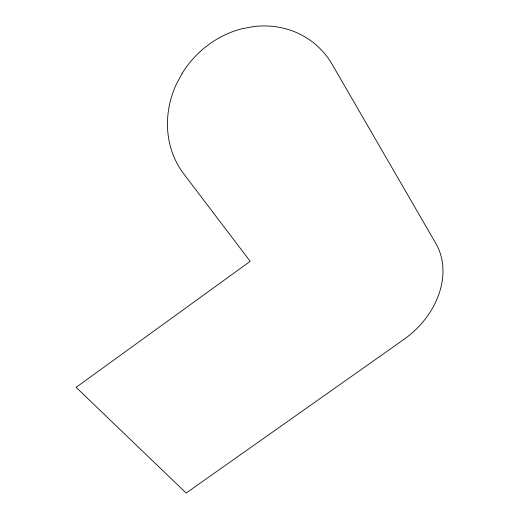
<?xml version="1.0" encoding="UTF-8"?>
<svg xmlns="http://www.w3.org/2000/svg" width="519" height="519" viewBox="0 0 519 519"><rect width="100%" height="100%" fill="white"/><g stroke="black" fill="none" stroke-linecap="round" stroke-linejoin="round"><path stroke-width="0.78" d="M182.124 73.406L176.162 84.591A92.875 83.968 -49.4 0 0 183.771 173.891L250.197 261.329L76.124 387.349L186.159 493.05L403.873 339.445A79.517 62.552 -38.5 0 0 435.889 243.534L332.192 64.44A92.875 83.968 -49.4 0 0 253.908 26.521L241.822 28.779A92.875 83.968 -49.4 0 0 182.124 73.406"/></g></svg>
